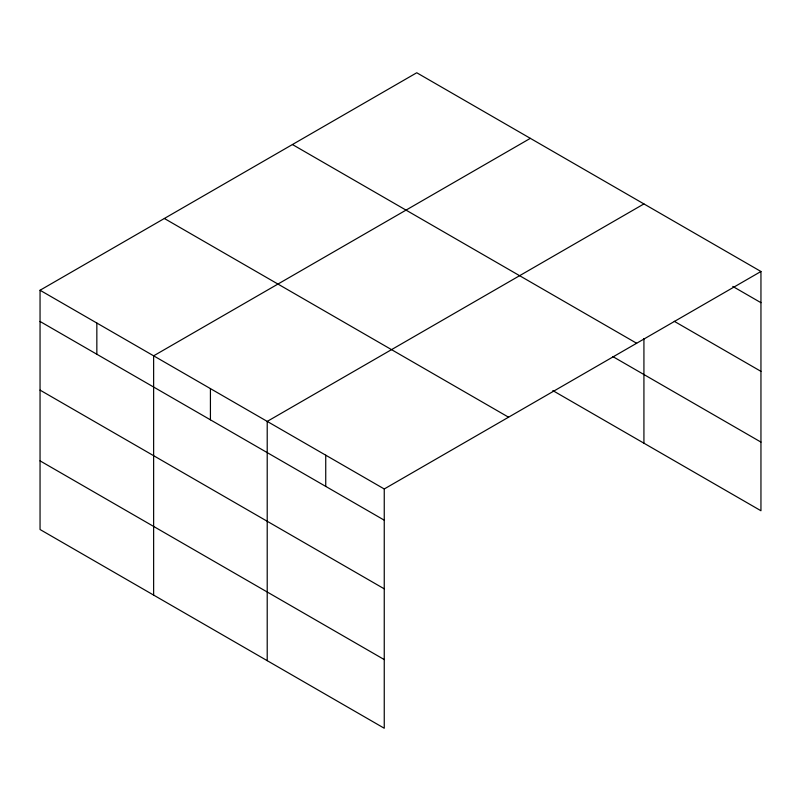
<?xml version="1.0" encoding="UTF-8"?>
<svg xmlns="http://www.w3.org/2000/svg" width="801" height="801" viewBox="0 0 801 801"><rect width="100%" height="100%" fill="white"/><g stroke="black" fill="none" stroke-linecap="round" stroke-linejoin="round"><path stroke-width="1.2" d="M552.84 390.598L760.95 510.748L760.95 271.489L416.75 72.761L40.05 290.252L40.05 529.511L384.25 728.239L384.25 488.97L40.05 290.252M530.342 138.343L153.632 355.834L153.632 595.093M643.924 203.925L267.214 421.406L267.214 660.675M384.25 488.97L760.95 271.489M732.775 286.428L760.95 302.688M674.262 321.301L760.95 371.354M292.445 144.54L636.635 343.259M612.845 356.585L760.95 442.092M164.365 218.483L508.555 417.201M40.05 321.461L384.25 520.179M40.05 390.117L384.25 588.835M40.05 460.855L384.25 659.573M643.924 338.533L643.924 443.183M325.737 455.188L325.737 486.397M210.423 388.615L210.423 419.824M96.841 323.043L96.841 354.252"/></g></svg>
